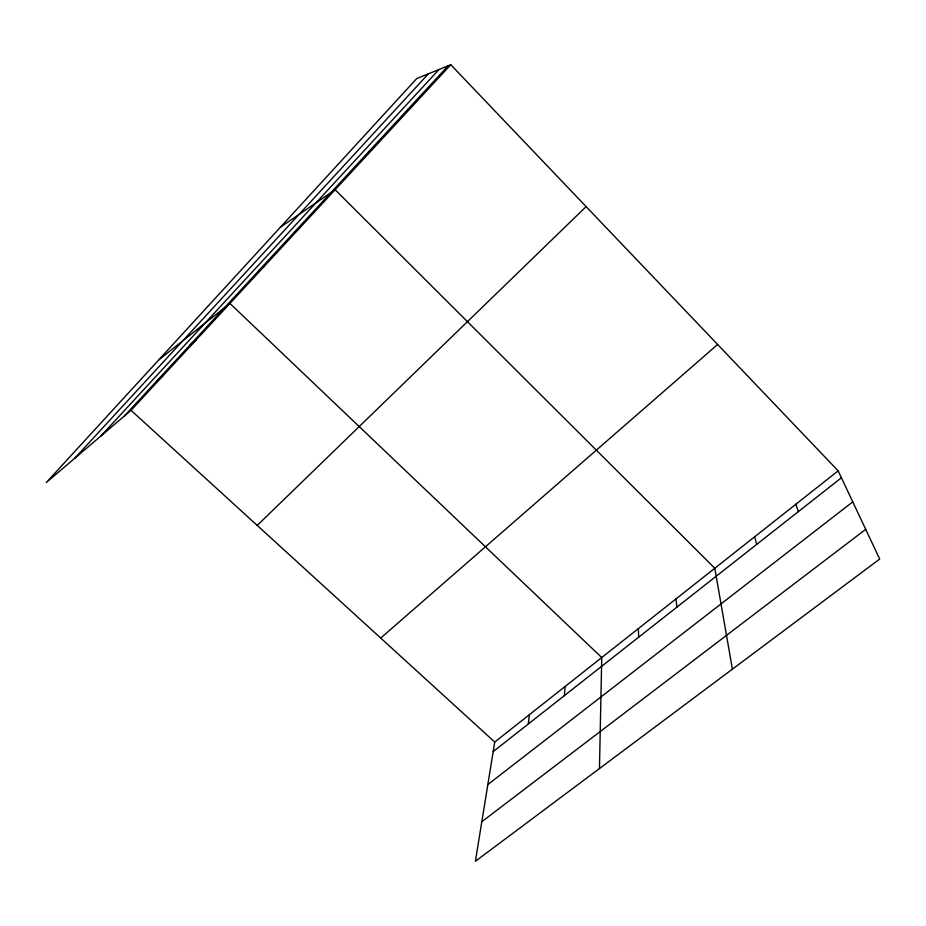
<?xml version="1.0" encoding="UTF-8"?>
<svg xmlns="http://www.w3.org/2000/svg" width="926" height="926" viewBox="0 0 926 926"><rect width="100%" height="100%" fill="white"/><g stroke="black" fill="none" stroke-linecap="round" stroke-linejoin="round"><path stroke-width="1.39" d="M599.458 768.545L601.75 657.541L229.926 303.439L158.774 359.867M564.397 695.6L565.068 686.513M528.295 723.993L529.406 714.664M838.157 470.859L494.727 742.05L475.408 861.284L879.7 559.049L838.157 470.859L450.777 64.716L416.746 78.548L46.3 482.527L131.041 410.334L450.777 64.716M74.659 458.37L428.344 73.837M101.061 435.868L438.947 69.531M124.339 416.052L448.149 65.781M257.22 525.424L586.123 206.625M380.713 638.06L717.615 344.484M156.656 381.095L163.011 375.782M189.969 345.051L195.965 340.166M493.188 751.599L841.41 477.781M487.84 784.577L852.753 501.869M258.748 270.658L263.922 266.7M481.821 821.721L865.706 529.348M294.236 232.264L298.971 228.815M280.474 227.159L335.131 189.726L714.803 568.275L732.397 669.174M368.687 151.737L372.437 149.387M407.764 109.465L410.97 107.74M131.041 410.334L494.727 742.05M795.804 504.3L798.409 511.592M754.702 536.756L756.681 544.407M676.038 598.879L676.871 607.155M638.361 628.627L638.674 637.192"/></g></svg>
